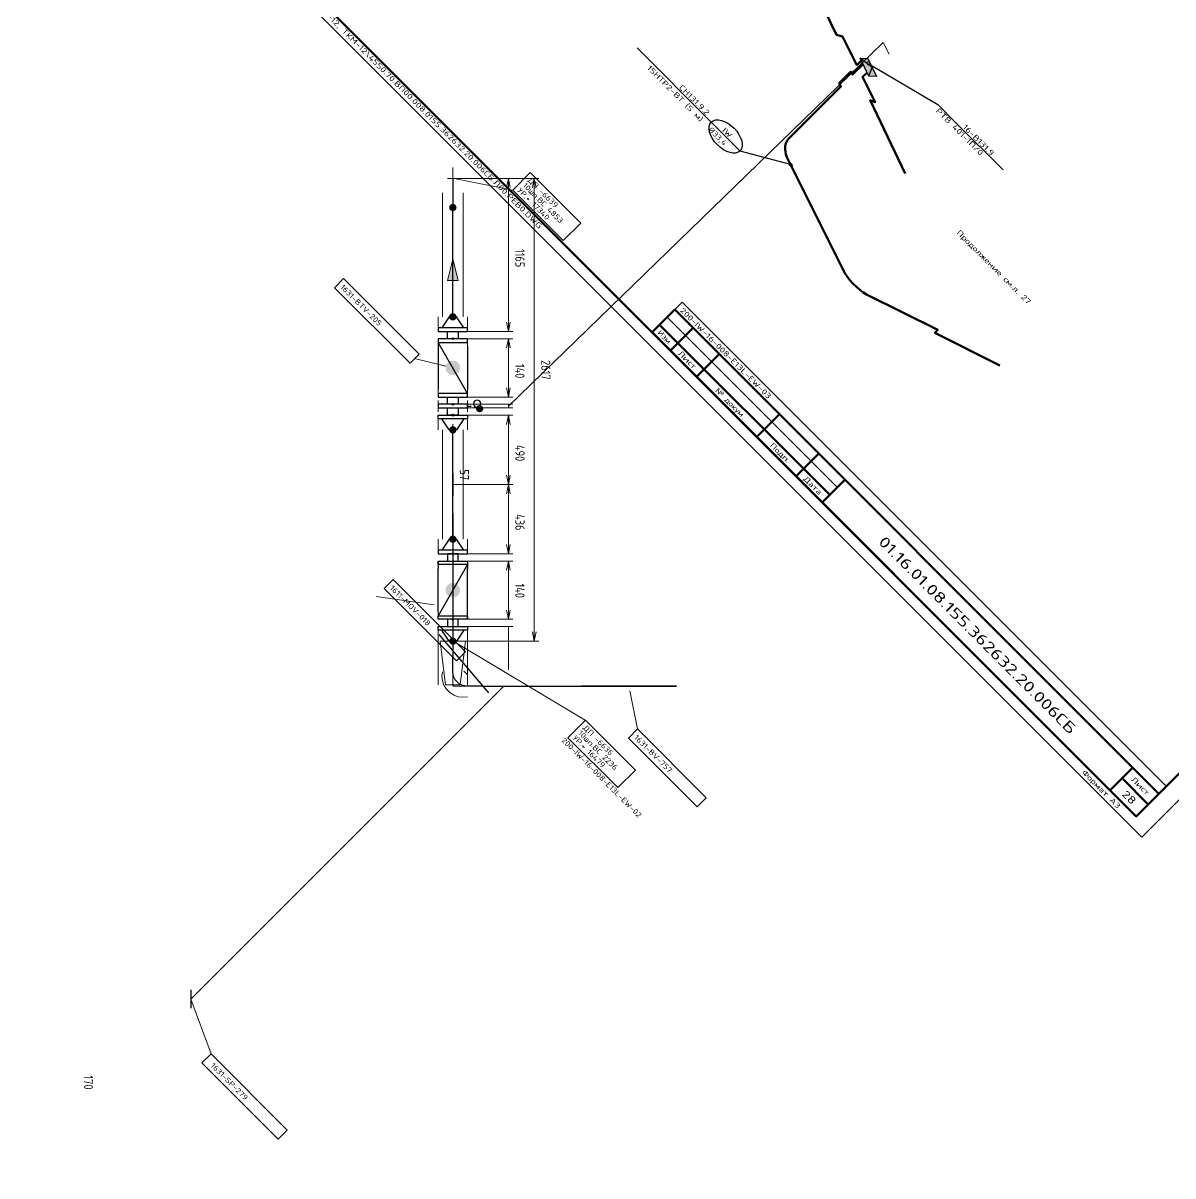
# Model space of a CAD drawing. Header units: millimetres. Extents: x -1501 to 8157, y -8271 to 1386.
# Drawn here: x 3270.1 to 3580.9, y -4155.7 to -3844.2 of the extents above; entities that cross this region are included whole.
import ezdxf
from ezdxf import colors
from ezdxf.entities.mleader import LeaderData, LeaderLine
from ezdxf.enums import TextEntityAlignment as Align
from ezdxf.math import Vec2, Vec3

# ---------------------------------------------------------------- set-up
doc = ezdxf.new("R2010")
doc.units = ezdxf.units.MM
doc.header["$MEASUREMENT"] = 0
for name, color, linetype, lineweight in [('--TEXT--', 7, 'Continuous', 25), ('OFORMLENIE', 7, 'Continuous', 25), ('подложка', 253, 'Continuous', 13), ('СН', 1, 'Continuous', 50)]:
    doc.layers.add(name, color=color, linetype=linetype, lineweight=lineweight)
doc.layers.add('Коробки', color=250, linetype='Continuous')
doc.layers.add('Построение', color=7, linetype='Continuous')
doc.layers.add('непечат', color=2, linetype='Continuous', plot=False)
doc.styles.add('GOST 2.304', font='CS_Gost2304.shx')
doc.styles.add('GOST_2.304', font='CS_Gost2304.shx', dxfattribs={"height": 2.5})
doc.styles.add('GOST_2.304_07', font='CS_Gost2304.shx', dxfattribs={"width": 0.7})
doc.styles.add('GOST_2.304_09', font='CS_Gost2304.shx', dxfattribs={"width": 0.9})
doc.styles.add('Style-CS_Gost2304', font='CS_Gost2304.shx')
doc.styles.add('TNR_30', font='times.ttf', dxfattribs={"height": 3})

# ---------------------------------------------------------------- blocks, each defined once
blk = doc.blocks.new('TerminatorOpen_0.4')
at = {"color": 0, "linetype": 'ByBlock', "lineweight": -2}
for q in [(-1, 0.2), (-1, 0), (-1, -0.2)]:
    blk.add_line((0, 0), q, dxfattribs=at)
blk = doc.blocks.new('_DotSmall')
at = {"color": 0, "linetype": 'ByBlock', "const_width": 0.5}
blk.add_lwpolyline([(-0.0625, 0, 1), (0.0625, 0, 1)], format="xyb", close=True, dxfattribs=at)
blk = doc.blocks.new('A$C612D6D77')
at = {"layer": 'Коробки', "linetype": 'ByBlock', "ltscale": 0.5}
h = blk.add_hatch(color=3, dxfattribs=at)
h.paths.add_polyline_path([(300, 300), (0, 300), (0, 0)])
h.paths.add_polyline_path([(600, 0), (600, 300), (300, 300)])
at = {"layer": 'Коробки', "linetype": 'ByBlock', "ltscale": 0.5, "true_color": 0xffffff}
blk.add_hatch(color=7, dxfattribs=at).paths.add_polyline_path([(0, 0), (600, 0), (300, 300)])
at = {"layer": 'Коробки', "linetype": 'ByBlock', "ltscale": 0.5}
for p, q in [((0, 0), (300, 300)), ((300, 300), (600, 0))]:
    blk.add_line(p, q, dxfattribs=at)
blk.add_lwpolyline([(0, 0), (600, 0), (600, 300), (0, 300)], close=True, dxfattribs=at)
blk = doc.blocks.new('*U21')
at = {"color": 0, "linetype": 'ByBlock', "lineweight": -2}
blk.add_lwpolyline([(420, 297), (0, 297), (0, 0), (420, 0)], close=True, dxfattribs=at)
at = {"color": 0, "linetype": 'ByBlock', "lineweight": 50}
blk.add_lwpolyline([(20, 292), (415, 292), (415, 5), (20, 5)], close=True, dxfattribs=at)
at = {"color": 0, "linetype": 'ByBlock', "lineweight": -2, "style": 'GOST_2.304'}
blk.add_text('Формат А3', height=2.5, dxfattribs=at).set_placement((410, 2.5), align=Align.MIDDLE_RIGHT)
at = {"color": 0, "linetype": 'ByBlock', "lineweight": -2, "insert": (8, 2.5), "char_height": 2.5, "attachment_point": 4, "style": 'GOST_2.304'}
blk.add_mtext('C:\\\\Users\\\\GrigoryAO\\\\Desktop\\\\03-23-01\\\\4550.70.ВП00.008.0155.362632.20.006 ТОП-12, ТКМ-12\\\\4550.70.ВП00.008.0155.362632.20.006СБ.Л00.РЕВ0.DWG', dxfattribs=at)
at = {"color": 0, "linetype": 'ByBlock', "lineweight": -2, "style": 'TNR_30'}
blk.add_attdef('ВЕРХНИЙ_НОМЕР_ЛИСТА', text='', height=3, dxfattribs=at).set_placement((410, 287), align=Align.MIDDLE_CENTER)
blk = doc.blocks.new('ST_2a_dyn')
at = {"color": 0, "linetype": 'ByBlock', "lineweight": 50, "extrusion": (0, 1, 0)}
for p, q in [((-185, 15), (0, 15)), ((-10, 8), (0, 8)), ((-185, 5), (-120, 5)), ((-185, 0), (0, 0))]:
    blk.add_line(p, q, dxfattribs=at)
at = {"color": 0, "linetype": 'ByBlock', "lineweight": 50, "extrusion": (1, 0, 0)}
for p, q in [((-185, 0), (-185, 15)), ((-178, 15), (-178, 0)), ((-168, 15), (-168, 0)), ((-145, 15), (-145, 0)), ((-130, 15), (-130, 0)), ((-120, 0), (-120, 15)), ((-10, 0), (-10, 15))]:
    blk.add_line(p, q, dxfattribs=at)
at = {"color": 0, "linetype": 'ByBlock', "lineweight": 50}
blk.add_line((0, 15), (0, 0), dxfattribs=at)
at = {"color": 0, "linetype": 'ByBlock', "lineweight": -2, "extrusion": (0, 1, 0)}
blk.add_line((-185, 10), (-120, 10), dxfattribs=at)
at = {"color": 0, "linetype": 'ByBlock', "lineweight": -2, "style": 'GOST_2.304'}
for s, p in [('Лист', (-5, 11.5)), ('Лист', (-173, 2.5)), ('Подп.', (-137.5, 2.5)), ('Дата', (-125, 2.5))]:
    blk.add_text(s, height=2.5, dxfattribs=at).set_placement(p, align=Align.MIDDLE_CENTER)
at = {"color": 0, "linetype": 'ByBlock', "lineweight": -2, "width": 0.9}
for s, style, p in [('Изм.', 'GOST_2.304', (-181.5, 2.5)), ('№ докум.', 'GOST_2.304_09', (-156.5, 2.5))]:
    blk.add_text(s, height=2.5, dxfattribs=dict(at, style=style)).set_placement(p, align=Align.MIDDLE_CENTER)
at = {"color": 0, "linetype": 'ByBlock', "lineweight": -2}
for tag, height, style, flags, p in [('ИЗМ_2', 2.5, 'GOST_2.304', 12, (-181.5, 12.5)), ('ЛИСТ_2', 2.5, 'GOST_2.304', 12, (-173, 12.5)), ('N_ДОК_2', 2.5, 'GOST_2.304_09', 12, (-156.5, 12.5)), ('ШИФР', 5, 'GOST_2.304', 4, (-65, 7.5)), ('ИЗМ_1', 2.5, 'GOST_2.304', 12, (-181.5, 7.5)), ('ЛИСТ_1', 2.5, 'GOST_2.304', 12, (-173, 7.5)), ('N_ДОК_1', 2.5, 'GOST_2.304_09', 12, (-156.5, 7.5)), ('LIST', 3.5, 'GOST_2.304', 4, (-5, 4))]:
    blk.add_attdef(tag, text='', height=height, dxfattribs=dict(at, style=style, flags=flags)).set_placement(p, align=Align.MIDDLE_CENTER)
at = {"color": 0, "linetype": 'ByBlock', "lineweight": -2, "style": 'GOST_2.304_07', "width": 0.7, "flags": 12}
for tag, p in [('ДАТА_2', (-125, 12.5)), ('ДАТА_1', (-125, 7.5))]:
    blk.add_attdef(tag, text='', height=2.5, dxfattribs=at).set_placement(p, align=Align.MIDDLE_CENTER)

msp = doc.modelspace()

# ---------------------------------------------------------------- hatches: boundary and pattern name
at = {"layer": 'подложка', "extrusion": (-1.96262e-16, -1, 3.92523e-17)}
msp.add_hatch(color=252, dxfattribs=at).paths.add_polyline_path([(3387.7, -230.47), (3386.26, -224.71), (3384.82, -230.47)])
h = msp.add_hatch(color=252, dxfattribs=at)
edge = h.paths.add_edge_path()
edge.add_arc((3386.26, -240.32), 1, -90, 270)
at = {"layer": 'подложка'}
h = msp.add_hatch(color=252, dxfattribs=at)
edge = h.paths.add_edge_path()
edge.add_arc((3386.26, -3894.05), 1, -90, 270)
msp.add_hatch(color=252, dxfattribs=at).paths.add_polyline_path([(3387.7, -3913.73), (3386.26, -3907.97), (3384.82, -3913.73)])
h = msp.add_hatch(color=252, dxfattribs=at)
edge = h.paths.add_edge_path()
edge.add_arc((3386.26, -3923.58), 1, -90, 270)
at = {"layer": 'подложка', "extrusion": (8.62817e-32, -7.85046e-17, -1)}
h = msp.add_hatch(color=252, dxfattribs=at)
edge = h.paths.add_edge_path()
edge.add_arc((-3386.26, -3937.36), 1.97, 90, 450)
at = {"layer": 'подложка'}
h = msp.add_hatch(color=252, dxfattribs=at)
edge = h.paths.add_edge_path()
edge.add_arc((3386.26, -3954.1), 1, -90, 270)
at = {"layer": 'подложка', "extrusion": (-1, -3.92523e-17, -1.17757e-16)}
h = msp.add_hatch(color=252, dxfattribs=at)
edge = h.paths.add_edge_path()
edge.add_arc((3968.86, -302.8), 1, 90, 450)
h = msp.add_hatch(color=252, dxfattribs=at)
edge = h.paths.add_edge_path()
edge.add_arc((3968.86, -263.95), 1, 90, 450)
h = msp.add_hatch(color=252, dxfattribs=at)
edge = h.paths.add_edge_path()
edge.add_arc((3968.86, -256.07), 1, 90, 450)
at = {"layer": 'подложка', "extrusion": (1, 3.92523e-17, 1.17757e-16)}
h = msp.add_hatch(color=252, dxfattribs=at)
edge = h.paths.add_edge_path()
edge.add_arc((-3968.86, -248.19), 0.492, -90, 270)
h = msp.add_hatch(color=252, dxfattribs=at)
edge = h.paths.add_edge_path()
edge.add_arc((-3968.86, -256.07), 0.492, -90, 270)
at = {"layer": 'подложка'}
h = msp.add_hatch(color=252, dxfattribs=at)
edge = h.paths.add_edge_path()
edge.add_arc((3386.26, -3983.63), 1, -90, 270)
at = {"layer": 'подложка', "extrusion": (8.62817e-32, -7.85046e-17, -1)}
h = msp.add_hatch(color=252, dxfattribs=at)
edge = h.paths.add_edge_path()
edge.add_arc((-3386.26, -4011.2), 1, 90, 450)
at = {"layer": 'подложка', "extrusion": (1.96262e-16, 1, -3.92523e-17)}
h = msp.add_hatch(color=252, dxfattribs=at)
edge = h.paths.add_edge_path()
edge.add_arc((-3394.14, -310.68), 1, 0, 360)
at = {"layer": 'Построение', "linetype": 'Continuous', "lineweight": 30, "extrusion": (8.62817e-32, -7.85046e-17, -1)}
h = msp.add_hatch(color=256, dxfattribs=at)
edge = h.paths.add_edge_path()
edge.add_arc((-3393.5, -3948.39), 0.984, 90, 450)
at = {"layer": 'Построение', "linetype": 'Continuous', "lineweight": 30}
h = msp.add_hatch(color=256, dxfattribs=at)
edge = h.paths.add_edge_path()
edge.add_arc((3386.26, -3997.41), 1.97, -90, 270)

# ---------------------------------------------------------------- linework, layer by layer
at = {"layer": '--TEXT--', "extrusion": (-0.57735, -0.57735, 0.57735)}
msp.add_line((3382.49, -4009.38, -250.14), (3395.88, -4025.11, -252.49), dxfattribs=at)
msp.add_circle((5186.53, -508.11), 5.51, dxfattribs=at)
at = {"layer": 'OFORMLENIE', "extrusion": (-0.57735, -0.57735, 0.57735)}
for q in [(3446.23, -3921.62, -475.39), (3579.12, -4050.43, -471.31)]:
    msp.add_line((3448.27, -3919.58, -471.31), q, dxfattribs=at)
at = {"layer": 'непечат', "color": 3, "extrusion": (-0.57735, -0.57735, 0.57735)}
msp.add_lwpolyline([(-1387.86, 992.34), (10962.33, 992.34), (10962.33, -1271.92), (-1387.86, -1271.92)], close=True, dxfattribs=at)
at = {"layer": 'подложка', "color": 252, "extrusion": (-0.57735, -0.57735, 0.57735)}
for p, q in [((3401.26, -3947.7, -248.19), (3502.58, -3849.49, -346.91)), ((3502.58, -3849.49, -346.91), (3504.17, -3852.63, -348.46)), ((3387.08, -3886.33, -210.12), (3402.44, -3889.35, -197.78)), ((3384.4, -3936.91, -249.6), (3375.92, -3934.87, -256.04)), ((3384.4, -3936.91, -249.6), (3375.92, -3934.87, -256.04)), ((3401.26, -3947.21, -248.19), (3401.26, -3948.19, -248.19)), ((3381.17, -4001.4, -243.49), (3365.54, -3999.1, -256.82)), ((3401.26, -4000.28, -248.19), (3401.26, -4002.79, -248.19)), ((3401.26, -4007.26, -248.19), (3401.26, -4018.95, -248.19)), ((3385.93, -4010.93, -248.26), (3421.98, -4032.55, -233.83)), ((3434.06, -4024.61, -312.7), (3436.14, -4034.92, -320.93)), ((3315.48, -4107.88, -227.59), (3320.91, -4122.69, -236.62))]:
    msp.add_line(p, q, dxfattribs=at)
at = {"layer": 'подложка', "color": 252, "extrusion": (1, -5.55112e-17, 5.55112e-17)}
for p, q in [((3386.26, -3883.35, -246.71), (3386.26, -3883.22, -245.47)), ((3386.26, -3883.22, -245.47), (3386.26, -3883.34, -244.26)), ((3386.26, -3883.77, -247.92), (3386.26, -3883.35, -246.71)), ((3386.26, -3884.44, -249.01), (3386.26, -3883.77, -247.92)), ((3383.43, -3886.17, -240.32), (3383.43, -3886.17, -244.26)), ((3383.43, -3886.17, -240.32), (3383.43, -3886.17, -210.78)), ((3386.26, -3885.36, -249.92), (3386.26, -3884.44, -249.01)), ((3386.26, -3886.45, -250.6), (3386.26, -3885.36, -249.92)), ((3386.26, -3887.65, -251.01), (3386.26, -3886.45, -250.6)), ((3389.09, -3886.17, -240.32), (3389.09, -3886.17, -210.78)), ((3389.09, -3886.17, -240.32), (3389.09, -3886.17, -244.26)), ((3386.26, -3888.89, -251.15), (3386.26, -3887.65, -251.01)), ((3386.26, -3890.11, -251.02), (3386.26, -3888.89, -251.15)), ((3386.26, -3964.86, -263.95), (3386.26, -3964.86, -256.07)), ((3386.26, -3966.04, -302.8), (3386.26, -3966.04, -306.74)), ((3386.26, -3966.04, -263.95), (3386.26, -3966.04, -302.8)), ((3386.26, -3966.04, -256.07), (3386.26, -3966.04, -248.19)), ((3386.26, -3971.69, -306.74), (3386.26, -3972.32, -307.02)), ((3386.26, -3971.69, -302.8), (3386.26, -3971.69, -306.74)), ((3386.26, -3971.69, -263.95), (3386.26, -3971.69, -302.8)), ((3386.26, -3971.69, -256.07), (3386.26, -3971.69, -248.19)), ((3386.26, -3972.32, -307.02), (3386.26, -3972.53, -307.22)), ((3386.26, -3972.53, -307.22), (3386.26, -3972.8, -307.85)), ((3386.26, -3972.86, -263.95), (3386.26, -3972.86, -256.07))]:
    msp.add_line(p, q, dxfattribs=at)
at = {"layer": 'подложка', "color": 252}
for p, q in [((3386.26, -3886.17, -248.19), (3402.51, -3886.17, -248.19)), ((3386.26, -3886.17, -248.19), (3409.51, -3886.17, -248.19)), ((3401.26, -3888.67, -248.19), (3401.26, -3925.02, -248.19)), ((3408.26, -3888.67, -248.19), (3408.26, -4008.7, -248.19)), ((3383.43, -3894.05, -248.19), (3383.43, -3890.11, -248.19)), ((3389.09, -3894.05, -248.19), (3389.09, -3890.11, -248.19)), ((3383.43, -3923.58, -248.19), (3383.43, -3894.05, -248.19)), ((3389.09, -3923.58, -248.19), (3389.09, -3894.05, -248.19)), ((3382.26, -3925.52, -248.19), (3382.26, -3923.58, -248.19)), ((3390.26, -3925.52, -248.19), (3390.26, -3923.58, -248.19)), ((3382.26, -3927.52, -248.19), (3382.26, -3925.52, -248.19)), ((3390.26, -3927.52, -248.19), (3390.26, -3925.52, -248.19)), ((3386.26, -3927.52, -248.19), (3402.51, -3927.52, -248.19)), ((3386.26, -3929.49, -248.19), (3402.51, -3929.49, -248.19)), ((3390.26, -3929.49, -248.19), (3390.26, -3931.49, -248.19)), ((3401.26, -3931.99, -248.19), (3401.26, -3942.74, -248.19)), ((3382.26, -3945.24, -248.19), (3382.26, -3943.24, -248.19)), ((3386.26, -3945.24, -248.19), (3402.51, -3945.24, -248.19)), ((3390.26, -3945.24, -248.19), (3390.26, -3943.24, -248.19)), ((3382.26, -3948.19, -248.19), (3382.26, -3946.19, -248.19)), ((3382.26, -3949.21, -248.19), (3382.26, -3946.19, -248.19)), ((3382.26, -3947.21, -248.19), (3382.26, -3949.21, -248.19)), ((3386.26, -3947.21, -248.19), (3402.51, -3947.21, -248.19)), ((3386.26, -3948.19, -248.19), (3402.51, -3948.19, -248.19)), ((3390.26, -3948.19, -248.19), (3390.26, -3946.19, -248.19)), ((3390.26, -3949.21, -248.19), (3390.26, -3946.19, -248.19)), ((3390.26, -3947.21, -248.19), (3390.26, -3949.21, -248.19)), ((3382.26, -3950.16, -248.19), (3382.26, -3952.16, -248.19)), ((3382.26, -3952.16, -248.19), (3382.26, -3954.1, -248.19)), ((3386.26, -3950.16, -248.19), (3402.51, -3950.16, -248.19)), ((3386.26, -3950.16, -248.19), (3402.51, -3950.16, -248.19)), ((3390.26, -3950.16, -248.19), (3390.26, -3952.16, -248.19)), ((3390.26, -3952.16, -248.19), (3390.26, -3954.1, -248.19)), ((3383.43, -3983.63, -248.19), (3383.43, -3954.1, -248.19)), ((3389.09, -3983.63, -248.19), (3389.09, -3954.1, -248.19)), ((3401.26, -3952.66, -248.19), (3401.26, -3966.36, -248.19)), ((3386.26, -3968.86, -248.19), (3402.51, -3968.86, -248.19)), ((3386.26, -3968.86, -248.19), (3402.51, -3968.86, -248.19)), ((3386.26, -3976.74, -307.85), (3386.26, -3972.8, -307.85)), ((3386.26, -3976.74, -313.51), (3386.26, -3972.8, -313.51)), ((3401.26, -3971.36, -248.19), (3401.26, -3985.07, -248.19)), ((3386.26, -3976.74, -307.85), (3386.26, -4015.5, -307.85)), ((3386.26, -3976.74, -313.51), (3386.26, -4015.5, -313.51)), ((3382.26, -3985.57, -248.19), (3382.26, -3983.63, -248.19)), ((3382.26, -3987.57, -248.19), (3382.26, -3985.57, -248.19)), ((3390.26, -3985.57, -248.19), (3390.26, -3983.63, -248.19)), ((3390.26, -3987.57, -248.19), (3390.26, -3985.57, -248.19)), ((3386.01, -3987.32, -248.19), (3386.51, -3987.82, -248.19)), ((3386.51, -3987.32, -248.19), (3386.01, -3987.82, -248.19)), ((3386.26, -3987.57, -248.19), (3402.51, -3987.57, -248.19)), ((3386.26, -3989.54, -248.19), (3402.51, -3989.54, -248.19)), ((3401.26, -3989.54, -248.19), (3400.76, -3992.04, -248.19)), ((3401.26, -3989.54, -248.19), (3401.26, -3992.04, -248.19)), ((3401.26, -3989.54, -248.19), (3401.76, -3992.04, -248.19)), ((3401.26, -3992.04, -248.19), (3401.26, -4002.79, -248.19)), ((3382.26, -4005.29, -248.19), (3382.26, -4003.29, -248.19)), ((3386.01, -4005.04, -248.19), (3386.51, -4005.54, -248.19)), ((3386.51, -4005.04, -248.19), (3386.01, -4005.54, -248.19)), ((3386.26, -4005.29, -248.19), (3402.51, -4005.29, -248.19)), ((3401.26, -4005.29, -248.19), (3400.76, -4002.79, -248.19)), ((3401.26, -4005.29, -248.19), (3401.26, -4002.79, -248.19)), ((3401.26, -4005.29, -248.19), (3401.76, -4002.79, -248.19)), ((3382.26, -4007.26, -248.19), (3382.26, -4009.26, -248.19)), ((3386.26, -4007.26, -248.19), (3402.51, -4007.26, -248.19)), ((3390.26, -4007.26, -248.19), (3390.26, -4009.26, -248.19)), ((3382.26, -4009.26, -248.19), (3382.26, -4011.2, -248.19)), ((3382.26, -4011.2, -248.19), (3382.26, -4023.01, -248.19)), ((3386.26, -4011.2, -248.19), (3409.51, -4011.2, -248.19)), ((3390.26, -4009.26, -248.19), (3390.26, -4011.2, -248.19)), ((3390.26, -4011.2, -248.19), (3390.26, -4023.01, -248.19)), ((3386.26, -4015.5, -313.51), (3386.26, -4019.44, -313.51)), ((3386.26, -4015.5, -307.85), (3386.26, -4019.44, -307.85)), ((3383.43, -4019.44, -310.68), (3383.31, -4020.65, -310.68)), ((3383.31, -4020.65, -310.68), (3383.44, -4021.9, -310.68)), ((3389.72, -4019.72, -310.68), (3389.92, -4019.92, -310.68)), ((3383.44, -4021.9, -310.68), (3383.86, -4023.1, -310.68)), ((3383.86, -4023.1, -310.68), (3384.53, -4024.19, -310.68)), ((3394.14, -4023.38, -313.51), (3390.2, -4023.38, -313.51)), ((3394.14, -4023.38, -307.85), (3390.2, -4023.38, -307.85)), ((3394.14, -4023.38, -307.85), (3421.07, -4023.38, -307.85)), ((3394.14, -4023.38, -313.51), (3421.07, -4023.38, -313.51)), ((3423.01, -4023.38, -314.68), (3421.07, -4023.38, -314.68)), ((3423.01, -4023.38, -306.68), (3421.07, -4023.38, -306.68)), ((3425.01, -4023.38, -314.68), (3423.01, -4023.38, -314.68)), ((3425.01, -4023.38, -306.68), (3423.01, -4023.38, -306.68)), ((3426.97, -4023.38, -314.68), (3428.97, -4023.38, -314.68)), ((3428.97, -4023.38, -314.68), (3440.73, -4023.38, -314.68)), ((3442.73, -4023.38, -306.68), (3440.73, -4023.38, -306.68)), ((3384.53, -4024.19, -310.68), (3385.45, -4025.1, -310.68)), ((3385.45, -4025.1, -310.68), (3386.54, -4025.78, -310.68)), ((3386.54, -4025.78, -310.68), (3387.74, -4026.19, -310.68)), ((3387.74, -4026.19, -310.68), (3388.98, -4026.33, -310.68)), ((3388.98, -4026.33, -310.68), (3390.2, -4026.21, -310.68))]:
    msp.add_line(p, q, dxfattribs=at)
at = {"layer": 'подложка', "color": 252, "extrusion": (-5.55112e-17, -1, 5.55112e-17)}
for p, q in [((3386.26, -3886.17, -248.19), (3402.51, -3886.17, -248.19)), ((3386.26, -3886.17, -210.78), (3402.51, -3886.17, -210.78)), ((3401.26, -3886.17, -245.69), (3401.26, -3886.17, -213.28)), ((3386.26, -4023.38, -310.68), (3386.26, -4023.38, -294.43)), ((3386.26, -4023.38, -310.68), (3386.26, -4023.38, -287.43)), ((3388.76, -4023.38, -295.68), (3422.51, -4023.38, -295.68)), ((3388.76, -4023.38, -288.68), (3440.23, -4023.38, -288.68)), ((3425.01, -4023.38, -310.68), (3425.01, -4023.38, -294.43)), ((3426.97, -4023.38, -310.68), (3426.97, -4023.38, -294.43)), ((3429.47, -4023.38, -295.68), (3440.23, -4023.38, -295.68)), ((3442.73, -4023.38, -310.68), (3442.73, -4023.38, -294.43)), ((3442.73, -4023.38, -310.68), (3442.73, -4023.38, -287.43))]:
    msp.add_line(p, q, dxfattribs=at)
at = {"layer": 'подложка', "color": 252, "extrusion": (-1, 5.55112e-17, -5.55112e-17)}
for p, q in [((3386.26, -3889.63, -244.53), (3386.26, -3889, -244.26)), ((3386.26, -3889.83, -244.73), (3386.26, -3889.63, -244.53)), ((3386.26, -3890.11, -245.37), (3386.26, -3889.83, -244.73)), ((3386.26, -3968.86, -248.19), (3386.26, -3952.61, -248.19)), ((3386.26, -3968.86, -310.68), (3386.26, -3952.61, -310.68)), ((3386.26, -3953.86, -308.18), (3386.26, -3953.86, -250.69)), ((3386.26, -3965.91, -307.95), (3386.26, -3966.05, -309.2)), ((3386.26, -3966.04, -306.74), (3386.26, -3965.91, -307.95)), ((3386.26, -3966.05, -309.2), (3386.26, -3966.46, -310.4)), ((3386.26, -3966.46, -310.4), (3386.26, -3967.14, -311.49)), ((3386.26, -3967.14, -311.49), (3386.26, -3968.05, -312.4)), ((3386.26, -3968.05, -312.4), (3386.26, -3969.14, -313.08)), ((3386.26, -3968.86, -310.68), (3386.26, -3968.86, -294.43)), ((3386.26, -3969.14, -313.08), (3386.26, -3970.34, -313.49)), ((3386.26, -3970.34, -313.49), (3386.26, -3971.59, -313.63)), ((3386.26, -3971.36, -295.68), (3386.26, -4020.88, -295.68)), ((3386.26, -3971.59, -313.63), (3386.26, -3972.8, -313.51)), ((3386.26, -4023.38, -310.68), (3386.26, -4023.38, -294.43))]:
    msp.add_line(p, q, dxfattribs=at)
at = {"layer": 'подложка', "color": 252, "extrusion": (0, -5.55112e-17, -1)}
for p, q in [((3386.01, -3929.74, -248.19), (3386.51, -3929.24, -248.19)), ((3386.51, -3929.74, -248.19), (3386.01, -3929.24, -248.19)), ((3386.51, -3947.46, -248.19), (3386.01, -3946.96, -248.19)), ((3386.01, -3947.46, -248.19), (3386.51, -3946.96, -248.19)), ((3386.51, -3950.41, -248.19), (3386.01, -3949.91, -248.19)), ((3386.01, -3950.41, -248.19), (3386.51, -3949.91, -248.19))]:
    msp.add_line(p, q, dxfattribs=at)
at = {"layer": 'подложка', "color": 252, "extrusion": (-0.666667, -0.666667, -0.333333)}
for p, q in [((3389.21, -4019.32, -310.44), (3389.72, -4019.72, -310.68)), ((3389.92, -4019.92, -310.68), (3390.31, -4020.43, -310.44))]:
    msp.add_line(p, q, dxfattribs=at)
at = {"layer": 'подложка', "color": 252, "extrusion": (-5.55112e-17, -1, 1.66533e-16)}
for p, q in [((3400.03, -4023.38, -310.68), (3315.48, -4107.88, -216.47)), ((3386.36, -4023.38, -302.55), (3388.86, -4023.38, -302.55)), ((3386.36, -4023.38, -302.55), (3388.86, -4023.38, -303.05)), ((3386.36, -4023.38, -302.55), (3388.86, -4023.38, -302.05)), ((3388.86, -4023.38, -302.55), (3399.98, -4023.38, -302.55)), ((3399.98, -4023.38, -302.55), (3397.48, -4023.38, -302.55)), ((3399.98, -4023.38, -302.55), (3397.48, -4023.38, -302.05)), ((3399.98, -4023.38, -302.55), (3397.48, -4023.38, -303.05))]:
    msp.add_line(p, q, dxfattribs=at)
at = {"layer": 'подложка', "color": 252, "extrusion": (5.55112e-17, 1, -5.55112e-17)}
for p, q in [((3427.22, -4023.38, -310.93), (3426.72, -4023.38, -310.43)), ((3427.22, -4023.38, -310.43), (3426.72, -4023.38, -310.93)), ((3444.94, -4023.38, -310.93), (3444.44, -4023.38, -310.43)), ((3444.94, -4023.38, -310.43), (3444.44, -4023.38, -310.93))]:
    msp.add_line(p, q, dxfattribs=at)
at = {"layer": 'подложка', "color": 252, "extrusion": (-5.55112e-17, -1, 5.55112e-17), "elevation": 3886.17, "flags": 128}
for points in [[(3387.5, -229.69), (3386.26, -224.71), (3384.82, -230.47), (3387.7, -230.47)], [(3387.7, -230.47), (3386.26, -224.71), (3384.82, -230.47), (3387.26, -230.47)]]:
    msp.add_lwpolyline(points, dxfattribs=at)
at = {"layer": 'подложка', "color": 252, "elevation": -248.19, "flags": 128}
for points in [[(3387.5, -3912.95), (3386.26, -3907.97), (3384.82, -3913.73), (3387.7, -3913.73)], [(3387.7, -3913.73), (3386.26, -3907.97), (3384.82, -3913.73), (3387.26, -3913.73)]]:
    msp.add_lwpolyline(points, dxfattribs=at)
at = {"layer": 'подложка', "color": 252, "extrusion": (1, -5.55112e-17, 5.55112e-17)}
msp.add_point((3386.26, -3937.4, -249.77), dxfattribs=at)
at = {"layer": 'подложка', "color": 252, "extrusion": (-1, 5.55112e-17, -5.55112e-17)}
msp.add_point((3386.26, -3997.38, -249.77), dxfattribs=at)
at = {"layer": 'подложка', "color": 252, "extrusion": (5.55112e-17, 1, -5.55112e-17)}
msp.add_point((3434.89, -4023.38, -312.25), dxfattribs=at)
at = {"layer": 'подложка', "color": 252, "extrusion": (-5.55112e-17, -1, 5.55112e-17)}
msp.add_solid([(3387.7, -230.47, 3886.17), (3386.26, -224.71, 3886.17), (3384.82, -230.47, 3886.17)], dxfattribs=at)
at = {"layer": 'подложка', "color": 252}
msp.add_solid([(3387.7, -3913.73, -248.19), (3386.26, -3907.97, -248.19), (3384.82, -3913.73, -248.19)], dxfattribs=at)
for points in [[(3387.7, -3886.17, -230.47), (3386.26, -3886.17, -224.71), (3384.82, -3886.17, -230.47)], [(3407.18, -3884.61, -188.31), (3420.81, -3898.24, -188.31), (3416.07, -3902.98, -197.78), (3402.44, -3889.35, -197.78)], [(3387.7, -3913.73, -248.19), (3386.26, -3907.97, -248.19), (3384.82, -3913.73, -248.19)], [(3356.75, -3913.25, -253.59), (3377.15, -3933.65, -253.59), (3374.7, -3936.1, -258.49), (3354.3, -3915.7, -258.49)], [(3370.13, -3994.5, -261.41), (3389.68, -4014.05, -261.41), (3387.23, -4016.5, -266.31), (3367.68, -3996.95, -266.31)], [(3382.81, -4011.2, -248.19), (3389.71, -4011.2, -248.19), (3388.23, -4023.01, -248.19), (3384.29, -4023.01, -248.19)], [(3422.11, -4032.56, -233.7), (3435.59, -4046.04, -233.7), (3430.86, -4050.77, -243.17), (3417.38, -4037.29, -243.17)], [(3436.14, -4034.92, -320.93), (3454.74, -4053.52, -320.93), (3452.29, -4055.97, -325.83), (3433.69, -4037.37, -325.83)], [(3320.91, -4122.69, -236.62), (3341.52, -4143.31, -236.62), (3339.07, -4145.76, -241.52), (3318.46, -4125.14, -241.52)]]:
    msp.add_3dface(points, dxfattribs=at)
at = {"layer": 'Построение', "linetype": 'Continuous', "lineweight": 30}
for p, q in [((3386.26, -3886.17, -240.32), (3386.26, -3886.17, -210.78)), ((3386.26, -3923.58, -248.19), (3386.26, -3894.05, -248.19)), ((3382.26, -3929.49, -248.19), (3382.26, -3931.49, -248.19)), ((3382.26, -3931.49, -248.19), (3382.26, -3943.24, -248.19)), ((3390.26, -3931.49, -248.19), (3390.26, -3943.24, -248.19)), ((3386.26, -3983.63, -248.19), (3386.26, -3954.1, -248.19)), ((3386.26, -3968.86, -263.95), (3386.26, -3968.86, -302.8)), ((3386.26, -3976.74, -310.68), (3386.26, -4015.5, -310.68)), ((3382.26, -3989.54, -248.19), (3382.26, -3991.54, -248.19)), ((3390.26, -3989.54, -248.19), (3390.26, -3991.54, -248.19)), ((3382.26, -4003.29, -248.19), (3382.26, -3991.54, -248.19)), ((3382.26, -3991.54, -248.19), (3382.26, -3991.54, -248.19)), ((3390.2, -3990.52, -248.19), (3382.32, -4004.31, -248.19)), ((3390.26, -4003.29, -248.19), (3390.26, -3991.54, -248.19)), ((3390.26, -3991.54, -248.19), (3390.26, -3991.54, -248.19)), ((3390.26, -4005.29, -248.19), (3390.26, -4003.29, -248.19)), ((3394.14, -4023.38, -310.68), (3421.07, -4023.38, -310.68)), ((3426.97, -4023.38, -306.68), (3428.97, -4023.38, -306.68)), ((3428.97, -4023.38, -306.68), (3428.97, -4023.38, -306.68)), ((3428.97, -4023.38, -306.68), (3440.73, -4023.38, -306.68)), ((3442.73, -4023.38, -314.68), (3440.73, -4023.38, -314.68)), ((3444.69, -4023.38, -314.68), (3446.69, -4023.38, -314.68)), ((3444.69, -4023.38, -306.68), (3446.69, -4023.38, -306.68)), ((3446.69, -4023.38, -314.68), (3445.68, -4023.38, -314.68)), ((3446.69, -4023.38, -306.68), (3445.68, -4023.38, -306.68)), ((3446.69, -4023.38, -306.68), (3446.69, -4023.38, -306.68))]:
    msp.add_line(p, q, dxfattribs=at)
at = {"layer": 'Построение', "linetype": 'Continuous', "lineweight": 30, "extrusion": (0, -5.55112e-17, -1)}
for p, q in [((3390.2, -3944.25, -248.19), (3382.32, -3930.47, -248.19)), ((3390.2, -3947.7, -248.19), (3391.18, -3947.7, -248.19))]:
    msp.add_line(p, q, dxfattribs=at)
at = {"layer": 'Построение', "linetype": 'Continuous', "lineweight": 30, "extrusion": (1, -5.55112e-17, 5.55112e-17)}
for p, q in [((3386.26, -3937.36, -250.69), (3386.26, -3937.36, -242.19)), ((3386.26, -3968.86, -248.19), (3386.26, -3968.86, -256.07))]:
    msp.add_line(p, q, dxfattribs=at)
at = {"layer": 'Построение', "linetype": 'Continuous', "lineweight": 30, "extrusion": (-1, 5.55112e-17, -5.55112e-17)}
msp.add_line((3386.26, -3997.41, -250.69), (3386.26, -3997.41, -242.19), dxfattribs=at)
at = {"layer": 'Построение', "linetype": 'Continuous', "lineweight": 30, "extrusion": (5.55112e-17, 1, -5.55112e-17)}
for p, q in [((3441.74, -4023.38, -306.74), (3427.96, -4023.38, -314.61)), ((3427.96, -4023.38, -306.74), (3441.74, -4023.38, -314.61)), ((3434.85, -4023.38, -313.18), (3434.85, -4023.38, -304.68))]:
    msp.add_line(p, q, dxfattribs=at)
at = {"layer": 'Построение', "linetype": 'Continuous', "lineweight": 30, "extrusion": (-1, 0, -5.55112e-17)}
msp.add_line((3315.48, -4105.38, -227.59), (3315.48, -4110.38, -227.59), dxfattribs=at)
at = {"layer": 'Построение', "linetype": 'Continuous', "lineweight": 30, "extrusion": (-1, 5.55112e-17, -5.55112e-17), "elevation": -3386.26, "flags": 128}
msp.add_lwpolyline([(3886.17, -240.32), (3886.17, -244.26, 0.414227), (3890.11, -248.19), (3894.05, -248.19)], format="xyb", dxfattribs=at)
at = {"layer": 'Построение', "linetype": 'Continuous', "lineweight": 30, "elevation": -248.19, "flags": 128}
for points in [[(3389.21, -3926.53), (3387.24, -3923.58), (3385.28, -3923.58), (3383.31, -3926.53)], [(3389.21, -3951.14), (3387.24, -3954.1), (3385.28, -3954.1), (3383.31, -3951.14)], [(3389.21, -3986.58), (3387.24, -3983.63), (3385.28, -3983.63), (3383.31, -3986.58)], [(3389.21, -4008.24), (3387.24, -4011.2), (3385.28, -4011.2), (3383.31, -4008.24)]]:
    msp.add_lwpolyline(points, dxfattribs=at)
at = {"layer": 'Построение', "linetype": 'Continuous', "lineweight": 30, "extrusion": (-1, 5.55112e-17, -5.55112e-17), "elevation": -3386.26, "flags": 128}
msp.add_lwpolyline([(3966.88, -256.07), (3965.89, -259.98), (3966.88, -263.95), (3970.85, -263.95), (3971.84, -259.98), (3970.85, -256.07), (3966.88, -256.07)], close=True, dxfattribs=at)
at = {"layer": 'Построение', "linetype": 'Continuous', "lineweight": 30, "extrusion": (1, -5.55112e-17, 5.55112e-17), "elevation": 3386.26, "flags": 128}
msp.add_lwpolyline([(-3976.74, -310.68), (-3972.8, -310.68, 0.414227), (-3968.86, -306.74), (-3968.86, -302.8)], format="xyb", dxfattribs=at)
at = {"layer": 'Построение', "linetype": 'Continuous', "lineweight": 30, "elevation": -310.68, "flags": 128}
msp.add_lwpolyline([(3394.14, -4023.38), (3390.2, -4023.38, -0.414227), (3386.26, -4019.44), (3386.26, -4015.5)], format="xyb", dxfattribs=at)
at = {"layer": 'Построение', "linetype": 'Continuous', "lineweight": 30, "extrusion": (-5.55112e-17, -1, 5.55112e-17), "elevation": 4023.38, "flags": 128}
msp.add_lwpolyline([(3424.02, -307.72), (3421.07, -309.69), (3421.07, -311.66), (3424.02, -313.63)], dxfattribs=at)
at = {"layer": 'Построение', "linetype": 'Continuous', "lineweight": 30, "extrusion": (0, -5.55112e-17, -1)}
msp.add_circle((-3392.83, -3947.05, 248.85), 0.984, dxfattribs=at)
at = {"layer": 'Построение', "linetype": 'Continuous', "lineweight": 30, "extrusion": (5.55112e-17, 1, -5.55112e-17)}
msp.add_circle((-3434.85, -310.68, -4023.38), 1.97, dxfattribs=at)
at = {"layer": 'Построение', "linetype": 'Continuous', "lineweight": 30, "extrusion": (1, -5.55112e-17, 1.11022e-16)}
msp.add_ellipse((3315.48, -4107.88, -230.09), major_axis=(0, 0, -5.5), ratio=0.363636, start_param=1.942965, end_param=4.34022, dxfattribs=at)
at = {"layer": 'Построение', "linetype": 'Continuous', "lineweight": 30, "extrusion": (-1, 5.55112e-17, -5.55112e-17)}
msp.add_solid([(3939.36, -241.69, -3386.26), (3935.36, -241.69, -3386.26), (3939.36, -242.19, -3386.26), (3935.36, -242.19, -3386.26)], dxfattribs=at)
at = {"layer": 'Построение', "linetype": 'Continuous', "lineweight": 30, "extrusion": (1, -5.55112e-17, 5.55112e-17)}
msp.add_solid([(-3995.41, -241.69, 3386.26), (-3999.41, -241.69, 3386.26), (-3995.41, -242.19, 3386.26), (-3999.41, -242.19, 3386.26)], dxfattribs=at)
at = {"layer": 'Построение', "linetype": 'Continuous', "lineweight": 30, "extrusion": (-5.55112e-17, -1, 5.55112e-17)}
msp.add_solid([(3436.85, -304.18, 4023.38), (3432.85, -304.18, 4023.38), (3436.85, -304.68, 4023.38), (3432.85, -304.68, 4023.38)], dxfattribs=at)
at = {"layer": 'Построение', "linetype": 'Continuous', "lineweight": 30}
for points in [[(3390.2, -3927.52, -248.19), (3390.2, -3926.53, -248.19), (3382.32, -3926.53, -248.19), (3382.32, -3927.52, -248.19)], [(3390.2, -3930.47, -248.19), (3390.2, -3929.49, -248.19), (3382.32, -3929.49, -248.19), (3382.32, -3930.47, -248.19)], [(3384.78, -3929.49, -248.19), (3384.78, -3927.52, -248.19), (3387.74, -3927.52, -248.19), (3387.74, -3929.49, -248.19)], [(3390.2, -3945.24, -248.19), (3390.2, -3944.25, -248.19), (3382.32, -3944.25, -248.19), (3382.32, -3945.24, -248.19)], [(3384.78, -3947.21, -248.19), (3384.78, -3945.24, -248.19), (3387.74, -3945.24, -248.19), (3387.74, -3947.21, -248.19)], [(3390.2, -3948.19, -248.19), (3390.2, -3947.21, -248.19), (3382.32, -3947.21, -248.19), (3382.32, -3948.19, -248.19)], [(3384.78, -3950.16, -248.19), (3384.78, -3948.19, -248.19), (3387.74, -3948.19, -248.19), (3387.74, -3950.16, -248.19)], [(3390.2, -3950.16, -248.19), (3390.2, -3951.14, -248.19), (3382.32, -3951.14, -248.19), (3382.32, -3950.16, -248.19)], [(3390.2, -3987.57, -248.19), (3390.2, -3986.58, -248.19), (3382.32, -3986.58, -248.19), (3382.32, -3987.57, -248.19)], [(3390.2, -3989.54, -248.19), (3390.2, -3990.52, -248.19), (3382.32, -3990.52, -248.19), (3382.32, -3989.54, -248.19)], [(3384.78, -3987.57, -248.19), (3384.78, -3989.54, -248.19), (3387.74, -3989.54, -248.19), (3387.74, -3987.57, -248.19)], [(3390.2, -4004.31, -248.19), (3390.2, -4005.29, -248.19), (3382.32, -4005.29, -248.19), (3382.32, -4004.31, -248.19)], [(3384.78, -4005.29, -248.19), (3384.78, -4007.26, -248.19), (3387.74, -4007.26, -248.19), (3387.74, -4005.29, -248.19)], [(3390.2, -4007.26, -248.19), (3390.2, -4008.24, -248.19), (3382.32, -4008.24, -248.19), (3382.32, -4007.26, -248.19)], [(3425.01, -4023.38, -306.74), (3424.02, -4023.38, -306.74), (3424.02, -4023.38, -314.61), (3425.01, -4023.38, -314.61)], [(3426.97, -4023.38, -312.15), (3425.01, -4023.38, -312.15), (3425.01, -4023.38, -309.2), (3426.97, -4023.38, -309.2)], [(3427.96, -4023.38, -306.74), (3426.97, -4023.38, -306.74), (3426.97, -4023.38, -314.61), (3427.96, -4023.38, -314.61)], [(3442.73, -4023.38, -306.74), (3441.74, -4023.38, -306.74), (3441.74, -4023.38, -314.61), (3442.73, -4023.38, -314.61)], [(3444.69, -4023.38, -312.15), (3442.73, -4023.38, -312.15), (3442.73, -4023.38, -309.2), (3444.69, -4023.38, -309.2)], [(3445.68, -4023.38, -306.74), (3444.69, -4023.38, -306.74), (3444.69, -4023.38, -314.61), (3445.68, -4023.38, -314.61)]]:
    msp.add_3dface(points, dxfattribs=at)
at = {"layer": 'СН', "extrusion": (-0.57735, -0.57735, 0.57735)}
for points in [[(5139.97, -377.91), (5139.97, -400.99, 0.192911), (5143.58, -409.99), (5166.17, -423.03), (5165.02, -423.85), (5188.27, -437.79), (5189.72, -436.32), (5197.96, -441.05), (5197.96, -437.99)], [(5198.95, -438.64), (5198.95, -445.62), (5198.05, -445.22), (5198.05, -452.85), (5198.99, -453.44), (5198.99, -488.23, 0.231255), (5202.13, -494.65), (5234.29, -513.27, 0.241741), (5243.62, -513.75), (5263.97, -501.83), (5263.97, -503.8), (5282.62, -493.14)]]:
    msp.add_lwpolyline(points, format="xyb", dxfattribs=at)
msp.add_lwpolyline([(5201.36, -440.18), (5201.28, -443.02), (5208.53, -447.32), (5207.24, -448.24), (5227.86, -460.93)], dxfattribs=at)

# ---------------------------------------------------------------- block references
at = {"layer": 'OFORMLENIE', "extrusion": (-0.57735, -0.57735, 0.57735)}
msp.add_blockref('*U21', (4979.86, -602.23), dxfattribs=at)
ref = msp.add_blockref('ST_2a_dyn', (5394.86, -597.23), dxfattribs=at)
ref.add_attrib('LIST', '28', dxfattribs={"layer": '0', "color": 0, "linetype": 'ByBlock', "lineweight": -2, "extrusion": (-0.57735, -0.57735, 0.57735), "height": 3.5, "style": 'GOST_2.304'}).set_placement((5389.86, -593.23), align=Align.MIDDLE_CENTER)
ref.add_attrib('ШИФР', '01.16.01.08.155.362632.20.006СБ', dxfattribs={"layer": '0', "color": 0, "linetype": 'ByBlock', "lineweight": -2, "extrusion": (-0.57735, -0.57735, 0.57735), "height": 5, "style": 'GOST_2.304'}).set_placement((5329.86, -589.73), align=Align.MIDDLE_CENTER)
at = {"layer": 'Коробки', "linetype": 'ByBlock', "extrusion": (-0.57735, -0.57735, 0.57735), "xscale": -0.01000000000000001, "yscale": 0.01000000000000003, "zscale": 0.01000000000000003, "rotation": 328.6265353409249}
msp.add_blockref('A$C612D6D77', (5202.35, -440.86), dxfattribs=at)
at = {"layer": 'подложка', "color": 252, "xscale": 2.5, "yscale": 2.5, "zscale": 2.5}
for p, rotation in [((3401.26, -3886.17, -248.19), 89.99999999999994), ((3408.26, -3886.17, -248.19), 89.99999999999994), ((3401.26, -3927.52, -248.19), 270), ((3401.26, -3929.49, -248.19), 89.99999999999994), ((3401.26, -3945.24, -248.19), 270), ((3401.26, -3950.16, -248.19), 89.99999999999994), ((3401.26, -3968.86, -248.19), 270), ((3401.26, -3968.86, -248.19), 89.99999999999994), ((3401.26, -3987.57, -248.19), 270), ((3408.26, -4011.2, -248.19), 270)]:
    msp.add_blockref('TerminatorOpen_0.4', p, dxfattribs=dict(at, rotation=rotation))
at = {"layer": 'подложка', "color": 252, "extrusion": (-5.55112e-17, -1, 5.55112e-17)}
for p, xscale, yscale, zscale, rotation in [((3401.26, -248.19, 3886.17), 2.499999999999999, 2.499999999999999, 2.499999999999999, 270), ((3401.26, -210.78, 3886.17), 2.499999999999999, 2.499999999999999, 2.499999999999999, 90), ((3386.26, -295.68, 4023.38), 2.5, 2.5, 2.5, 180), ((3386.26, -288.68, 4023.38), 2.5, 2.5, 2.5, 180), ((3426.97, -295.68, 4023.38), 2.5, 2.5, 2.5, 180)]:
    msp.add_blockref('TerminatorOpen_0.4', p, dxfattribs=dict(at, xscale=xscale, yscale=yscale, zscale=zscale, rotation=rotation))
at = {"layer": 'подложка', "color": 252, "extrusion": (-1, 5.55112e-17, -5.55112e-17)}
for p, xscale, yscale, zscale, rotation in [((3953.86, -310.68, -3386.26), 2.5, 2.5, 2.5, 269.9999999999999), ((3953.86, -248.19, -3386.26), 2.5, 2.5, 2.5, 89.99999999999997), ((3968.86, -295.68, -3386.26), 2.500000000000001, 2.500000000000001, 2.500000000000001, 180)]:
    msp.add_blockref('TerminatorOpen_0.4', p, dxfattribs=dict(at, xscale=xscale, yscale=yscale, zscale=zscale, rotation=rotation))
at = {"layer": 'подложка', "color": 252, "extrusion": (-1, 5.55112e-17, -5.55112e-17), "xscale": 2.500000000000001, "yscale": 2.500000000000001, "zscale": 2.500000000000001}
msp.add_blockref('TerminatorOpen_0.4', (4023.38, -295.68, -3386.26), dxfattribs=at)
at = {"layer": 'подложка', "color": 252, "extrusion": (-5.55112e-17, -1, 5.55112e-17), "xscale": 2.5, "yscale": 2.5, "zscale": 2.5}
for p in [(3425.01, -295.68, 4023.38), (3442.73, -295.68, 4023.38), (3442.73, -288.68, 4023.38)]:
    msp.add_blockref('TerminatorOpen_0.4', p, dxfattribs=at)

# ---------------------------------------------------------------- texts
at = {"layer": '--TEXT--', "extrusion": (-0.57735, -0.57735, 0.57735), "style": 'GOST 2.304'}
for s, p in [('PTВ 401-1П/0', (5221.78, -430.35)), ('IW', (5184.67, -507.54))]:
    msp.add_text(s, height=2.5, rotation=360, dxfattribs=at).set_placement(p)
at = {"layer": '--TEXT--', "extrusion": (-0.57735, -0.57735, 0.57735), "style": 'GOST 2.304', "width": 0.9}
msp.add_text('%%C33,4', height=2.5, rotation=360, dxfattribs=at).set_placement((5181.92, -511.91))
at = {"layer": '--TEXT--', "extrusion": (-0.57735, -0.57735, 0.57735), "insert": (3523.28, -3899.95, -376.66), "char_height": 2.5, "width": 44.9268, "attachment_point": 1, "text_direction": (0.707107, -0.707107, 0), "style": 'GOST 2.304'}
msp.add_mtext('Продолжение см.л. 27', dxfattribs=at)
at = {"layer": 'OFORMLENIE', "extrusion": (-0.57735, -0.57735, 0.57735), "style": 'GOST 2.304'}
msp.add_text('200-IW-16-008-E13L-EW-03', height=2.5, rotation=360, dxfattribs=at).set_placement((5211.01, -579.78), align=Align.MIDDLE_LEFT)
at = {"layer": 'подложка', "color": 252, "extrusion": (-0.57735, -0.57735, 0.57735), "style": 'Style-CS_Gost2304', "width": 0.875}
for s, p in [('ДП -6639', (5157.08, -351.07, 166.93)), ('УР.+ 17340', (5157.08, -357.87, 166.93)), ('10шп.ВС 4853', (5157.08, -354.47, 166.93)), ('1631-BTV-205', (5141.66, -437.25, 174.88)), ('1611-MOV-018', (5208.58, -471.34, 209.56)), ('10шп.ВС 2236', (5272.25, -445.83, 217.51)), ('ДП -6636', (5272.25, -442.43, 217.51)), ('200-IW-16-008-E13L-EW-02', (5270.51, -453.67, 217.51)), ('УР.+ 16479', (5272.25, -449.23, 217.51)), ('1631-BV-757', (5283.84, -509.49, 160.42)), ('1631-SP-279', (5265.59, -523.59, 326.3))]:
    msp.add_text(s, height=2.5, rotation=360, dxfattribs=at).set_placement(p, align=Align.MIDDLE_LEFT)
at = {"layer": 'подложка', "color": 252, "style": 'GOST_2.304'}
for s, p in [('57', (3388.13, -3964.81, -231.68)), ('140', (3403.14, -3995.63, -248.19)), ('170', (3286.55, -4128.53, -131.9))]:
    msp.add_text(s, height=2.5, rotation=270, dxfattribs=at).set_placement(p)
at = {"layer": 'подложка', "color": 252, "extrusion": (-5.55112e-17, -1, 1.11022e-16), "style": 'GOST_2.304'}
msp.add_text('456', height=2.5, dxfattribs=at).set_placement((3407.86, -319.58, 4005.02))
at = {"layer": 'подложка', "color": 252, "extrusion": (-5.55112e-17, -1, 5.55112e-17), "char_height": 2.5, "attachment_point": 5, "style": 'GOST_2.304'}
for s, insert, text_direction in [('\\A1;861', (3398.14, -3886.17, -228.61), (0, 0, 1)), ('\\A1;854', (3406.51, -4023.38, -292.55), (1, 0, 0)), ('\\A1;1112', (3415.37, -4023.38, -285.55), (1, 0, 0)), ('\\A1;254', (3435.72, -4023.38, -292.55), (1, 0, 0))]:
    msp.add_mtext(s, dxfattribs=dict(at, insert=insert, text_direction=text_direction))
at = {"layer": 'подложка', "color": 252, "char_height": 2.5, "attachment_point": 5, "rotation": 270, "style": 'GOST_2.304'}
for s, insert in [('\\A1;1165', (3404.39, -3907.72, -248.19)), ('\\A1;140', (3404.39, -3938.24, -248.19)), ('\\A1;2617', (3411.39, -3937.92, -248.19)), ('\\A1;490', (3404.39, -3960.39, -248.19)), ('\\A1;436', (3404.39, -3979.09, -248.19))]:
    msp.add_mtext(s, dxfattribs=dict(at, insert=insert))
at = {"layer": 'подложка', "color": 252, "extrusion": (-1, 5.55112e-17, -5.55112e-17), "char_height": 2.5, "attachment_point": 5, "style": 'GOST_2.304'}
for s, insert, text_direction in [('\\A1;778', (3386.26, -3950.74, -278.56), (0, 0, 1)), ('\\A1;593', (3386.26, -3997, -292.55), (0, -1, 0))]:
    msp.add_mtext(s, dxfattribs=dict(at, insert=insert, text_direction=text_direction))

# ---------------------------------------------------------------- leaders
at = {"layer": '--TEXT--'}
ml = msp.add_multileader_mtext('Standard', dxfattribs=at)
ml.set_content('СН131.9.2\\P15НТР2-ВТ (5 м)', color=7, style='GOST 2.304')
ml.set_leader_properties()
ml.set_arrow_properties(name='DOTSMALL')
ml.build(insert=Vec2(0, 0))
ml.multileader.update_dxf_attribs({"text_left_attachment_type": 6, "text_right_attachment_type": 6, "dogleg_length": 11.2, "arrow_head_size": 2.5})
ctx = ml.context
ctx.base_point, ctx.char_height, ctx.arrow_head_size, ctx.plane_origin, ctx.plane_x_axis, ctx.plane_y_axis = Vec3(3435.19, -3850.08, -414.89), 2.5, 2.5, Vec3(3527.51, -3930.53, -403.02), Vec3(0.707107, -0.707107, 0), Vec3(0.408248, 0.408248, 0.816497)
ctx.left_attachment, ctx.right_attachment, ctx.text_align_type = 6, 6, 2
notes = []
notes.append((ctx, [(0, (1, 1, 0), (3463.93, -3878.82, -414.89), (-0.707107, 0.707107, 0), 11.2, [(0, [(3477.52, -3882.44, -404.91)], 0, [])])]))
ctx.mtext.insert, ctx.mtext.text_direction, ctx.mtext.defined_height, ctx.mtext.alignment, ctx.mtext.flow_direction, ctx.mtext.extrusion = Vec3(3455.82, -3868.26, -412.44), Vec3(0.707107, -0.707107, 0), 0.0309, 3, 5, Vec3(-0.57735, -0.57735, 0.57735)
ml = msp.add_multileader_mtext('Standard', dxfattribs=at)
ml.set_content('16-В131.9', color=7, style='GOST 2.304')
ml.set_leader_properties()
ml.set_arrow_properties(name='DOTSMALL')
ml.build(insert=Vec2(0, 0))
ml.multileader.update_dxf_attribs({"text_left_attachment_type": 6, "text_right_attachment_type": 6, "dogleg_length": 11.2, "arrow_head_size": 2.5})
ctx = ml.context
ctx.base_point, ctx.char_height, ctx.arrow_head_size, ctx.plane_origin, ctx.plane_x_axis, ctx.plane_y_axis = Vec3(3522.29, -3871.21, -348.93), 2.5, 2.5, Vec3(3567.5, -3909.75, -342.25), Vec3(0.707107, -0.707107, 0), Vec3(0.408248, 0.408248, 0.816497)
ctx.left_attachment, ctx.right_attachment = 6, 6
notes.append((ctx, [(1, (1, 1, 0), (3517.28, -3866.21, -348.93), (0.707107, -0.707107, 0), 7.08, [(0, [(3498.64, -3855.21, -356.57)], 0, [])])]))
ctx.mtext.insert, ctx.mtext.text_direction, ctx.mtext.defined_height, ctx.mtext.flow_direction, ctx.mtext.extrusion = Vec3(3524.93, -3871.4, -346.48), Vec3(0.707107, -0.707107, 0), 0.0309, 5, Vec3(-0.57735, -0.57735, 0.57735)
for ctx, leaders in notes:
    for number, flags, end, landing, length, lines in leaders:
        leader = LeaderData()
        leader.index, (leader.has_last_leader_line, leader.has_dogleg_vector, leader.attachment_direction) = number, flags
        leader.last_leader_point, leader.dogleg_vector, leader.dogleg_length = Vec3(end), Vec3(landing), length
        for number, points, colour, breaks in lines:
            line = LeaderLine()
            line.index, line.vertices, line.color, line.breaks = number, Vec3.list(points), colors.encode_raw_color(colour), breaks
            leader.lines.append(line)
        ctx.leaders.append(leader)

doc.saveas('drawing.dxf')
